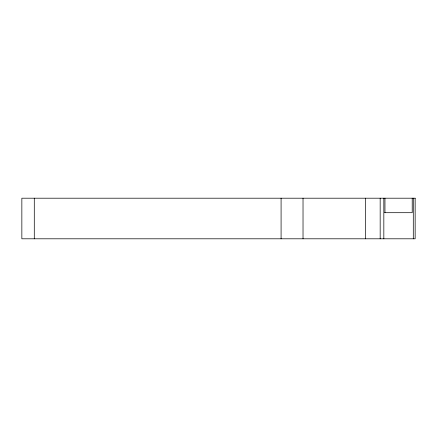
<?xml version="1.0" encoding="UTF-8"?>
<svg xmlns="http://www.w3.org/2000/svg" width="437" height="437" viewBox="0 0 437 437"><rect width="100%" height="100%" fill="white"/><g stroke="black" fill="none" stroke-linecap="round" stroke-linejoin="round"><path stroke-width="0.66" d="M384.675 212.699L412.211 212.699L412.211 198.201M413.293 198.201L413.293 238.799M384.959 198.201L384.959 212.699M383.833 198.201L383.833 238.799M380.168 198.201L380.168 238.799M365.665 198.201L365.665 238.799M303.027 198.201L303.027 238.799M281.084 198.201L281.084 238.799M34.288 198.201L34.288 238.799M415.15 198.201L21.85 198.201L21.85 238.799L415.15 238.799L415.15 198.201"/></g></svg>
